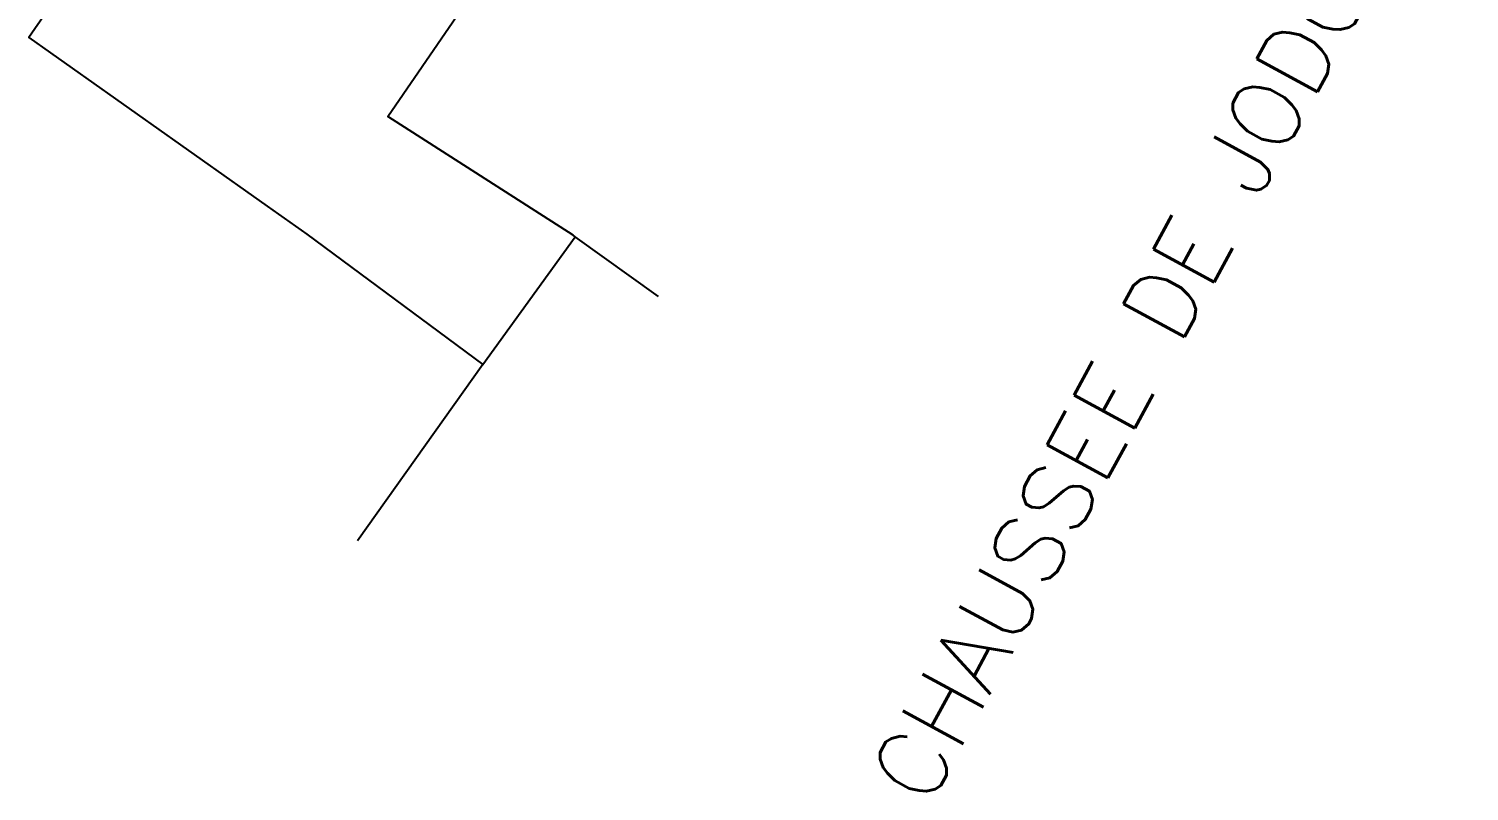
# Model space of a CAD drawing. Header units: millimetres. Extents: x 182998 to 184000, y 151998 to 153001.
# Drawn here: x 183007.98 to 183044.39, y 152664.67 to 152683.93 of the extents above; entities that cross this region are included whole.
import ezdxf
from ezdxf.enums import TextEntityAlignment as Align

# ---------------------------------------------------------------- set-up
doc = ezdxf.new("R2010")
doc.units = ezdxf.units.MM
for name, color, linetype in [('W0101', 7, 'CONTINUOUS'), ('W0104', 1, 'CONTINUOUS'), ('W0989', 7, 'CONTINUOUS')]:
    doc.layers.add(name, color=color, linetype=linetype)
doc.styles.get("Standard").update_dxf_attribs({"font": 'romans.shx', "width": 0.85})

msp = doc.modelspace()

# ---------------------------------------------------------------- linework, layer by layer
at = {"layer": 'W0101'}
for points in [[(183021.791, 152678.681), (183021.74, 152678.718), (183017.055, 152681.718), (183023.713, 152691.43), (183016.712, 152696.325), (183014, 152692.411)], [(183014, 152692.411), (183007.975, 152683.718), (183014, 152679.453)], [(183014, 152679.453), (183015.003, 152678.744), (183019.451, 152675.454)], [(183019.451, 152675.454), (183021.791, 152678.681)]]:
    msp.add_lwpolyline(points, dxfattribs=at)
at = {"layer": 'W0104'}
for points in [[(183023.896, 152677.172), (183021.791, 152678.681)], [(183019.451, 152675.454), (183016.287, 152671)]]:
    msp.add_lwpolyline(points, dxfattribs=at)

# ---------------------------------------------------------------- texts
at = {"layer": 'W0989'}
msp.add_text('CHAUSSEE DE JODOIGNE  ', height=1.75, rotation=61.4826, dxfattribs=at).set_placement((183037.388, 152678.346), align=Align.MIDDLE_CENTER)

doc.saveas('drawing.dxf')
